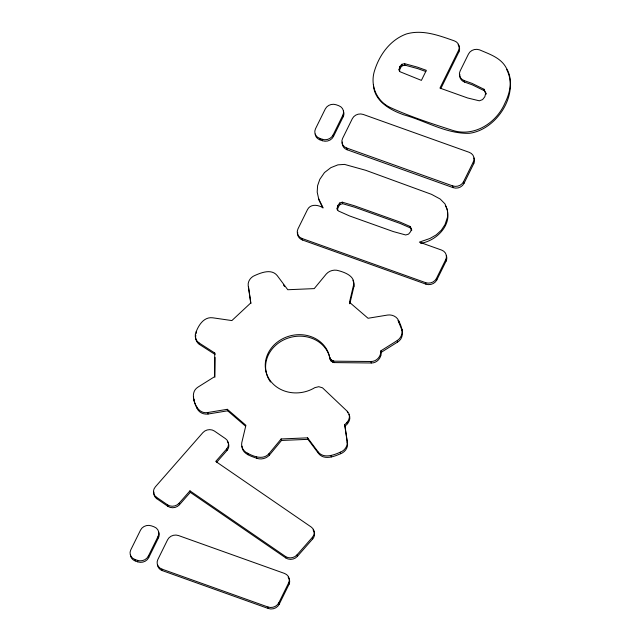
<?xml version="1.0" encoding="UTF-8"?>
<svg xmlns="http://www.w3.org/2000/svg" width="641" height="641" viewBox="0 0 641 641"><rect width="100%" height="100%" fill="white"/><g stroke="black" fill="none" stroke-linecap="round" stroke-linejoin="round"><path stroke-width="0.96" d="M352.975 280.213L354.144 284.388L353.936 286.439L349.826 303.77L349.473 302.272L353.584 284.949C355.322 276.383 345.379 272.569 338.929 270.79C334.586 269.212 329.378 270.526 326.309 273.979L314.234 288.61L287.769 289.732L277.16 275.526C271.52 268.651 261.688 272.473 255.07 275.382C250.968 276.864 247.698 281.046 248.179 285.533L250.719 302.993L231.874 320.572L212.764 317.808C204.207 316.59 198.79 324.803 196.178 331.758C194.143 335.531 195.465 340.595 199.055 342.927L214.727 352.991L214.535 376.724L198.117 387.028C190.313 391.795 193.734 401.955 197.099 408.389C198.846 412.564 203.726 414.671 208.053 414.03L227.675 410.801L245.519 426.153M214.895 377.228L215.055 357.446M193.542 398.125L193.59 396.683M402.187 330.948C402.428 334.746 400.417 338.472 397.26 340.547L380.922 350.803C381.099 356.396 376.668 361.628 370.907 361.492L334.41 361.187L331.325 360.082L329.706 357.51A32.635 28.917 -13.3 0 0 288.274 336.413A32.635 28.917 -13.3 0 0 268.138 377.237A32.635 28.917 -13.3 0 0 314.843 387.645L318.777 386.699L322.527 387.837L347.302 411.338C351.532 415.32 348.92 421.802 344.658 424.598L347.198 442.042C348.8 446.897 345.243 452.089 340.659 453.692C334.049 456.592 324.21 460.422 318.569 453.54L307.968 439.341L307.616 437.843L281.143 438.957L269.068 453.596C263.419 460.222 253.924 456.704 247.602 453.227C243.572 451.544 240.864 446.977 241.793 442.627L245.904 425.303L227.323 409.311L207.7 412.54C199.431 414.07 194.832 405.513 193.638 398.622L193.991 400.12M195.777 335.179C194.968 338.64 196.434 342.454 199.407 344.417L215.08 354.481L214.727 352.991M329.706 357.51L331.101 361.043L333.913 362.582L371.259 362.99C377.493 363.199 382.429 356.733 380.922 350.803M410.52 227.996L400.216 223.493L354.834 207.275L342.631 203.686L340.107 204.487L338.119 207.075L337.43 210.12L337.078 208.629L337.767 205.585L339.754 202.989L342.278 202.187L354.481 205.777L399.864 222.002L410.168 226.505L411.722 230.119L410.168 226.505M485.774 92.665L484.844 96.743L482.601 99.595L479.324 100.813L467.61 97.977L439.958 88.097L458.515 50.471A8.285 7.339 -13.3 0 0 454.405 40.896C439.085 35.543 422.595 29.214 406.306 33.997C389.76 40.079 378.871 55.607 374.136 72.064C370.314 86.038 376.74 101.046 389.92 107.335C409.887 116.518 430.856 123.344 451.745 130.075C473.571 137.623 496.318 123.304 504.924 103.129C510.356 92.336 513.104 78.899 506.326 68.034C500.974 57.826 489.796 54.285 479.925 50.014L479.388 49.822A8.285 7.339 -13.3 0 0 468.483 54.028L460.11 71.015A8.285 7.339 -13.3 0 0 464.212 80.59L464.565 82.08L472.337 84.86L484.42 90.774L486.126 94.163L484.059 89.283L471.984 83.362L464.212 80.59M411.37 228.621L410.681 231.545L408.597 234.101L405.721 234.975L393.334 231.585L349.521 215.929L338.384 210.961L337.078 208.629M399.055 69.597L399.896 66.488L401.779 64.332L404.567 63.651L417.355 67.121L426.345 70.334L421.393 80.381L400.072 71.76L399.055 69.597L399.415 71.087L400.248 67.986L402.131 65.823L404.92 65.15L417.708 68.619L425.8 71.504M333.424 136.541L333.072 135.043L342.831 115.252A8.285 7.339 -13.3 0 0 338.728 105.685L336.18 104.771A8.285 7.339 -13.3 0 0 325.275 108.978L315.516 128.769A8.285 7.339 -13.3 0 0 319.619 138.344L319.971 139.834L322.527 140.748A8.285 7.339 -13.3 0 0 333.424 136.541L343.183 116.75A8.285 7.339 -13.3 0 0 343.392 111.093M148.688 557.638L148.335 556.148L158.095 536.357A8.285 7.339 -13.3 0 0 153.992 526.782L151.436 525.868A8.285 7.339 -13.3 0 0 140.539 530.083L130.78 549.874A8.285 7.339 -13.3 0 0 134.882 559.441L135.235 560.939L137.783 561.853A8.285 7.339 -13.3 0 0 148.688 557.638L158.447 537.847A8.285 7.339 -13.3 0 0 158.656 532.19M440.752 88.69L458.868 51.961A8.285 7.339 -13.3 0 0 458.059 44.654M463.98 183.422L463.571 181.683L473.33 161.893A8.285 7.339 -13.3 0 0 469.228 152.326L363.239 114.443A8.285 7.339 -13.3 0 0 352.342 118.649L342.582 138.448A8.285 7.339 -13.3 0 0 346.685 148.015L347.093 149.754L453.083 187.637A8.285 7.339 -13.3 0 0 463.98 183.422L473.739 163.631A8.285 7.339 -13.3 0 0 473.947 157.974M297.68 232.298A8.285 7.339 -13.3 0 0 302.416 239.99L425.912 284.131A8.285 7.339 -13.3 0 0 436.817 279.925L436.457 278.426L445.719 259.661A8.285 7.339 -13.3 0 0 441.617 250.086L419.35 242.13L429.879 238.508L436.273 234.862L441.312 230.231L445.014 224.598L447.53 217.075L447.45 210.008L444.958 203.862L440.199 199.031L431.553 194.359L365.747 170.306L344.505 164.4L337.895 164.857L330.852 167.654L324.474 172.565L319.803 179.352L317.591 185.698L317.191 192.108L318.962 200.136L322.687 207.74M436.817 279.925L446.072 261.151A8.285 7.339 -13.3 0 0 446.28 255.495M279.18 604.279L278.827 602.788L288.594 582.998A8.285 7.339 -13.3 0 0 284.484 573.423L178.502 535.547A8.285 7.339 -13.3 0 0 167.605 539.754L157.838 559.545A8.285 7.339 -13.3 0 0 161.949 569.12L162.301 570.61L268.283 608.493A8.285 7.339 -13.3 0 0 279.18 604.279L288.947 584.488A8.285 7.339 -13.3 0 0 288.138 577.18M347.55 443.54L345.01 426.089C348.552 423.493 351.428 418.637 348.888 414.382M241.945 446.176C242.186 453.908 250.968 456.144 256.801 458.283C261.143 459.853 266.352 458.547 269.42 455.086L281.495 440.455L307.968 439.341M216.73 462.201L226.994 450.487L226.642 448.988A8.285 7.339 -13.3 0 0 225.496 438.66L214.447 431.064A8.285 7.339 -13.3 0 0 202.852 432.651L155.322 486.896A8.285 7.339 -13.3 0 0 156.468 497.232L167.517 504.82A8.285 7.339 -13.3 0 0 179.111 503.233L189.952 490.854L285.453 556.452L285.806 557.942A8.285 7.339 -13.3 0 0 297.392 556.356L312.728 538.865A8.285 7.339 -13.3 0 0 313.048 529.867M226.642 448.988L215.729 461.44L311.23 527.038A8.285 7.339 -13.3 0 1 312.367 537.366L312.728 538.865M153.912 491.951A8.285 7.339 -13.3 0 0 156.821 498.722L167.87 506.318A8.285 7.339 -13.3 0 0 179.464 504.723L190.305 492.352L189.952 490.854M285.453 556.452A8.285 7.339 -13.3 0 0 297.039 554.858L312.367 537.366M381.283 352.294L397.612 342.046C405.416 337.27 401.995 327.11 398.63 320.676C396.883 316.51 392.004 314.394 387.677 315.035L368.054 318.265L349.473 302.272M307.616 437.843L318.216 452.041C323.857 458.924 333.697 455.102 340.307 452.193C344.409 450.711 347.678 446.529 347.198 442.042M420.584 243.324C437.466 240.872 454.677 222.515 445.311 205.352M319.619 138.344L322.175 139.257A8.285 7.339 -13.3 0 0 333.072 135.043M346.685 148.015L452.666 185.898A8.285 7.339 -13.3 0 0 463.571 181.683M318.609 198.646L323.16 207.932C318.441 204.727 310.484 203.574 307.472 209.631L297.953 228.925A8.285 7.339 -13.3 0 0 302.063 238.5L425.56 282.641A8.285 7.339 -13.3 0 0 436.457 278.426M134.882 559.441L137.43 560.354A8.285 7.339 -13.3 0 0 148.335 556.148M161.949 569.12L267.93 606.995A8.285 7.339 -13.3 0 0 278.827 602.788M190.305 492.352L285.806 557.942M283.41 284.908L284.588 286.487M398.013 320.404L402.091 330.444L401.739 328.953M506.678 69.524C519.683 94.764 496.158 130.011 469.276 133.304C446.288 133.985 425.656 120.861 404.07 114.923C390.121 110.012 373.991 101.142 373.407 84.42M484.059 89.283L484.42 90.774M458.515 50.471L458.868 51.961M473.33 161.893L473.739 163.631M452.666 185.898L453.083 187.637M404.567 63.651L404.92 65.15M401.779 64.332L402.131 65.823M445.719 259.661L446.072 261.151M399.896 66.488L400.248 67.986M425.56 282.641L425.912 284.131M398.63 320.676L398.982 322.167M397.26 340.547L397.612 342.046M342.831 115.252L343.183 116.75M380.369 354.185L380.722 355.675M342.278 202.187L342.631 203.686M339.754 202.989L340.107 204.487M322.175 139.257L322.527 140.748M337.767 205.585L338.119 207.075M353.584 284.949L353.936 286.439M370.907 361.492L371.259 362.99M347.302 411.338L347.662 412.836M333.56 361.083L333.913 362.582M332.751 360.867L333.104 362.357M347.085 422.211L347.438 423.701M332.006 360.53L332.358 362.021M331.325 360.082L331.677 361.58M302.063 238.5L302.416 239.99M330.748 359.545L331.101 361.043M330.275 358.928L330.628 360.418M329.923 358.239L330.275 359.737M344.658 424.598L345.01 426.089M340.307 452.193L340.659 453.692M330.908 455.439L331.261 456.937M318.216 452.041L318.569 453.54M281.143 438.957L281.495 440.455M297.039 554.858L297.392 556.356M269.068 453.596L269.42 455.086M288.594 582.998L288.947 584.488M256.448 456.785L256.801 458.283M247.602 453.227L247.955 454.725M227.323 409.311L227.675 410.801M267.93 606.995L268.283 608.493M199.055 342.927L199.407 344.417M196.178 331.758L196.531 333.248M207.7 412.54L208.053 414.03M196.747 406.899L197.099 408.389M179.111 503.233L179.464 504.723M167.517 504.82L167.87 506.318M156.468 497.232L156.821 498.722M158.095 536.357L158.447 537.847M137.43 560.354L137.783 561.853M248.532 287.024L250.935 303.522M270.494 381.988A32.635 28.917 -13.3 0 1 269.637 380.714M269.236 380.065A32.635 28.917 -13.3 0 1 287.817 338.176A32.635 28.917 -13.3 0 1 330.059 359M162.301 570.61A8.285 7.339 -13.3 0 1 157.502 564.841M135.235 560.939A8.285 7.339 -13.3 0 1 130.435 555.17M227.323 441.489A8.285 7.339 -13.3 0 1 226.994 450.487M347.093 149.754A8.285 7.339 -13.3 0 1 342.366 142.054M464.565 82.08A8.285 7.339 -13.3 0 1 459.837 74.38M319.971 139.834A8.285 7.339 -13.3 0 1 315.18 134.073"/></g></svg>
